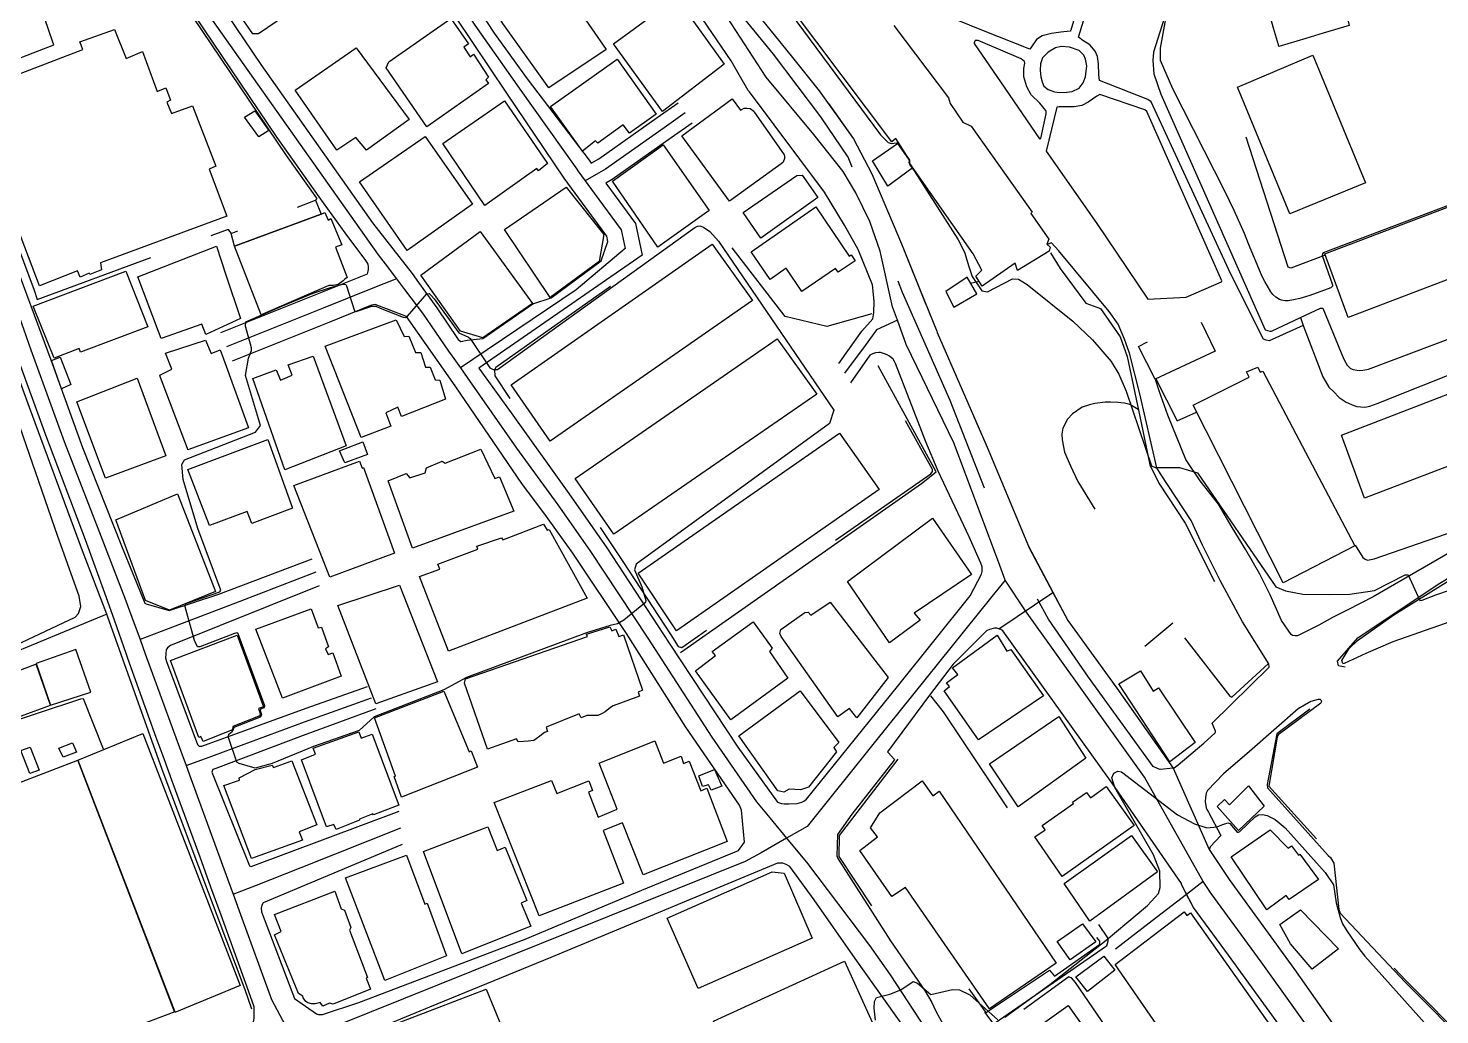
# Model space of a CAD drawing. Header units: millimetres. Extents: x 198785 to 203305, y 542885 to 545889.
# Drawn here: x 202956 to 203185.7, y 543042.4 to 543202.8 of the extents above; entities that cross this region are included whole.
import ezdxf

# ---------------------------------------------------------------- set-up
doc = ezdxf.new("R2010")
doc.units = ezdxf.units.MM
for name, pattern in [('FENCE_25K', [54.3, 28.7, -9.2, -16.4]), ('HIDDEN_BULD_25K', [28.8, 18.4, -10.4]), ('HIDDEN_IN_25K', [56.5, 36.5, -20])]:
    doc.linetypes.add(name, pattern=pattern)
for name, color, linetype in [('A0013117', 253, 'Continuous'), ('A0013118', 253, 'Continuous'), ('A0023217', 253, 'Continuous'), ('A0033324', 253, 'Continuous'), ('A0053326', 253, 'Continuous'), ('B0014111', 253, 'Continuous'), ('B0014112', 253, 'Continuous'), ('B0014113', 253, 'Continuous'), ('B0014116', 253, 'Continuous'), ('B0024120', 253, 'Continuous'), ('C0076117', 253, 'Continuous'), ('F0017111', 253, 'Continuous'), ('F0017114', 253, 'Continuous'), ('F0047224', 253, 'Continuous'), ('F0047225', 253, 'Continuous')]:
    doc.layers.add(name, color=color, linetype=linetype)

msp = doc.modelspace()

# ---------------------------------------------------------------- linework, layer by layer
at = {"layer": 'A0013117'}
for points in [[(203019.79, 543220.39), (203031.81, 543202.02), (203037.18, 543194.58), (203047.29, 543181.36), (203047.64, 543180.9), (203048.86, 543181.6), (203058.35, 543188.29), (203061.79, 543190.71)], [(202987.33, 543153.33), (203003.06, 543159.63), (203011.22, 543162.9), (203011.31, 543163.31), (203011.38, 543163.59), (203011.38, 543164.04), (203011.33, 543164.45), (203011.18, 543164.73), (203010.95, 543165.03), (203007.61, 543169.58), (203003.35, 543175.4), (202996.52, 543185.07), (202978.64, 543211.63), (202975.75, 543213.04), (202975.5, 543213.11), (202975.27, 543213.19), (202974.87, 543213.21), (202974.41, 543213.21), (202964.13, 543209.56), (202952.36, 543204.71)], [(202984.36, 543211.02), (202993.88, 543196.96), (203003.82, 543182.81), (203012.03, 543171.18), (203016.3, 543165.73), (203018.49, 543162.93), (203019.53, 543161.49), (203022.5, 543157.36), (203025.95, 543152.19), (203026.4, 543151.86), (203027.44, 543152.11), (203029.97, 543152.37), (203038.12, 543158), (203041.08, 543158.98), (203049.25, 543164.98), (203050.35, 543168.14), (203050.17, 543169), (203046.23, 543174.36), (203043.24, 543178.44), (203033.91, 543192.28), (203025.58, 543204.64)], [(203087.9, 543148.3), (203091.67, 543153.54), (203093.44, 543155.58), (203093.61, 543156.54), (203093.69, 543158.41), (203093.38, 543161.08), (203091.04, 543166.82), (203088.85, 543170.82), (203085.6, 543176.16), (203073.37, 543192.51), (203073.15, 543192.69), (203071.7, 543195.25), (203070.42, 543197.51), (203064.11, 543206.76)], [(203072.39, 543207.93), (203077.38, 543201.76), (203080.38, 543198.05), (203084.74, 543192.67), (203090.33, 543184.85), (203093.3, 543179.14), (203098.13, 543167.78), (203101.16, 543160.25), (203103.86, 543153.55), (203103.94, 543153.34), (203112.06, 543134.67), (203118.77, 543118.56), (203118.89, 543118.33), (203122.75, 543111.05), (203125.16, 543106.51), (203133.16, 543095.47), (203142.34, 543082.46), (203148.18, 543069.21), (203151.44, 543064.38), (203161.95, 543049.88), (203168.9, 543039.99)], [(203064.04, 543187.41), (203060.65, 543185.02), (203051.02, 543178.23), (203050.02, 543177.65), (203054.85, 543171.09), (203055.92, 543165.9), (203029.31, 543147.55), (203034.58, 543140.26), (203044, 543127.17), (203050.19, 543118.33), (203060.32, 543102.79), (203071.49, 543085.88), (203077.95, 543076.94), (203078.61, 543076.71), (203079.02, 543076.66), (203079.78, 543076.66), (203081.15, 543076.74), (203081.91, 543076.94), (203082.21, 543077.12), (203082.64, 543077.45), (203097.45, 543095.73), (203109.28, 543110.51), (203111.12, 543114), (203111.22, 543114.48), (203111.27, 543114.84), (203111.25, 543115.22), (203111.04, 543115.8), (203109.14, 543120.11), (203104.09, 543130.8), (203102.06, 543135.53), (203097.14, 543148.3), (203096.99, 543148.61), (203096.74, 543149.01), (203096.18, 543149.51), (203095.81, 543149.72), (203095.35, 543149.89), (203094.7, 543150.07), (203094.42, 543150.07), (203093.89, 543150.04), (203093.39, 543149.87), (203092.98, 543149.64), (203089.81, 543145.13)], [(202953.04, 543166.9), (202959.69, 543148.87), (202964.85, 543134.64), (202971.19, 543118.65), (202974.99, 543109.3), (202975.2, 543109.2), (202978.95, 543108.09), (202987.03, 543110.78), (203002.23, 543116.52)], [(203016.88, 543070.03), (202994.24, 543060.56), (202994.03, 543060.18), (202993.93, 543059.7), (202993.98, 543059.09), (202999.34, 543044.98), (203002.92, 543042.48), (203003.25, 543042.4), (203003.9, 543042.4), (203009.81, 543044.36), (203036.88, 543054.67), (203055.85, 543062.6), (203071.59, 543069.08), (203072.57, 543070.44), (203072.09, 543075.63), (203071.77, 543076.43), (203063.02, 543089.12), (203053.35, 543104.38), (203044.63, 543117.43), (203040.35, 543123.41), (203036.32, 543128.79), (203025.59, 543144.49), (203023.99, 543146.84), (203022.56, 543148.86), (203017.57, 543155.93), (203012.49, 543157.89), (203011.87, 543157.77), (203004.92, 543154.99), (202989.19, 543148.69)], [(202953.47, 543023.21), (202983.65, 543035.01), (202990.76, 543038.26), (202991.55, 543038.71), (202992.22, 543039.54), (202992.56, 543040.63), (202992.79, 543041.75), (202992.79, 543043.65), (202991.64, 543046.82), (202987.39, 543058.56), (202985.74, 543063.11), (202983.97, 543068.01), (202979.59, 543079.91), (202977.94, 543084.41), (202976.82, 543087.45), (202972.22, 543100.3), (202971.93, 543101.1), (202970.04, 543106.53), (202968.5, 543110.92), (202965.3, 543119.59), (202958.86, 543136.63), (202953.21, 543152.15)], [(203003.37, 543112.14), (202979.18, 543102.41), (202978.65, 543102.03), (202978.44, 543101.7), (202978.37, 543100.39), (202978.52, 543099.8), (202983.55, 543086.33), (202983.85, 543086.05), (202984.26, 543086.05), (203001.23, 543092.24), (203011.22, 543095.74)], [(203165.68, 543032.26), (203151.31, 543052.06), (203145.61, 543059.8), (203144.51, 543061.94), (203143.7, 543063.52), (203143.7, 543063.73), (203132.4, 543080), (203114.58, 543104.82), (203114.26, 543105.04), (203113.95, 543105.16), (203113.61, 543105.22), (203113.26, 543105.22), (203112.43, 543105.04), (203111.94, 543104.79), (203106.54, 543099.4), (203102.67, 543094.35), (203095.82, 543085.14), (203095.92, 543085.02), (203096.96, 543083.9), (203096.9, 543083.78), (203090.05, 543074.96), (203087.72, 543071.69), (203087.6, 543068.23), (203087.73, 543067.76), (203096.33, 543054.39), (203101.95, 543046.17), (203103.06, 543044.37), (203103.73, 543042.91), (203105.5, 543039.67)], [(203012.55, 543092.12), (203000.75, 543087.78), (202986.52, 543082.43), (202986.06, 543082.27), (202985.91, 543081.84), (202992, 543066.57), (202992.31, 543066.47), (203016.37, 543075.45)], [(203077.92, 543067.03), (203041.07, 543051.68), (203021.33, 543043.58), (203006.51, 543037.44)], [(203100.45, 543037.65), (203090.6, 543051.53), (203083.88, 543061.03), (203079.92, 543066.47), (203079.36, 543066.8), (203078.78, 543067), (203078.47, 543067.03), (203078.2, 543067.03), (203077.92, 543067.03)]]:
    msp.add_lwpolyline(points, dxfattribs=at)
at = {"layer": 'A0013118'}
for points in [[(203163.5, 543154.49), (203157.94, 543151.98), (203157.47, 543152.08), (203157.03, 543152.28), (203151.69, 543162.82), (203138.74, 543190.87), (203138.18, 543191.23), (203130.34, 543194.36), (203130.25, 543195.28), (203130.19, 543197.04), (203129.99, 543198.22), (203129.61, 543199.13), (203128.78, 543200.12), (203127.61, 543200.84), (203126.91, 543201.39), (203131.36, 543215.98), (203134.84, 543228.12)], [(203132.36, 543226.38), (203130.69, 543220.13), (203128.86, 543213.34), (203125.66, 543202.54), (203125.54, 543202.34), (203124.05, 543202.17), (203122.54, 543201.97), (203120.98, 543201.59), (203120.06, 543200.98), (203119.25, 543199.82), (203118.99, 543199.45), (203111.21, 543202.51), (203101.14, 543206.58)], [(203110.29, 543200.84), (203110.09, 543200.82), (203109.93, 543200.44), (203109.95, 543200.34), (203114.95, 543193.11), (203120.58, 543184.87), (203120.78, 543184.89), (203121.66, 543188.92), (203121.64, 543189.36), (203121.58, 543189.48), (203120.63, 543190.63), (203119.24, 543192.02), (203118.5, 543193.31), (203118.01, 543194.92), (203118.03, 543196.29), (203118.19, 543197.18), (203118.15, 543197.44), (203117.57, 543197.84), (203110.57, 543200.82), (203110.45, 543200.84), (203110.29, 543200.84)], [(203124.11, 543199.88), (203123.2, 543199.63), (203122.01, 543198.95), (203121.06, 543198.04), (203120.72, 543197.05), (203120.7, 543195.96), (203120.78, 543194.94), (203120.98, 543194.11), (203121.29, 543193.43), (203122.01, 543192.86), (203123.04, 543192.48), (203123.87, 543192.4), (203125, 543192.46), (203125.9, 543192.56), (203127.03, 543193.06), (203127.68, 543193.93), (203128.08, 543194.94), (203128.26, 543196.73), (203128.06, 543197.78), (203127.81, 543198.45), (203127.03, 543199.19), (203125.48, 543199.75), (203124.11, 543199.88)], [(203130.38, 543192.06), (203129.88, 543191.78), (203128.51, 543190.83), (203127.48, 543190.29), (203126.21, 543190.05), (203124.78, 543190.04), (203123.77, 543190.04), (203123.37, 543190), (203121.67, 543182.84), (203129.93, 543171.06), (203138.22, 543158.78), (203144.46, 543159.11), (203150.18, 543161.58), (203150.26, 543161.76), (203138.04, 543189.3), (203137.7, 543189.56), (203130.38, 543192.06)], [(203142.34, 543082.46), (203142.47, 543082.52), (203143.12, 543083.03), (203147.34, 543086.54), (203149.14, 543088.23), (203149.22, 543088.39), (203149.24, 543088.49), (203148.65, 543089.77), (203157.92, 543098.92), (203157.89, 543099.46), (203153.61, 543106.26), (203150, 543112.99), (203147.11, 543118.75), (203145.27, 543122.77), (203140.24, 543130.37), (203139.69, 543131.34), (203136.9, 543143.35), (203135.21, 543149.96), (203134.42, 543152.28), (203133.36, 543154.67), (203131.92, 543156.78), (203123.64, 543166.68), (203122.5, 543167.94), (203121.8, 543167.67)], [(203193.62, 543121.17), (203174.87, 543110.34), (203170.74, 543108.23), (203168.28, 543106.99), (203166.05, 543105.73), (203162.55, 543103.99), (203162.18, 543103.99), (203161.76, 543104.07), (203161.52, 543104.19), (203159.97, 543106.5), (203158.12, 543110.65), (203156.42, 543114.02), (203154.13, 543118.01), (203151.95, 543121.64), (203149.7, 543125.41), (203146.72, 543129.23), (203144.38, 543132.7), (203141.46, 543139.87), (203140.12, 543143.7), (203139.43, 543145.71)], [(203170.34, 543098.9), (203169.24, 543099.14), (203169.05, 543099.9), (203172.35, 543103.68), (203180.42, 543109.04), (203185.71, 543112.55), (203193.44, 543117.2), (203198.38, 543120.22), (203205.02, 543122.84), (203205.17, 543123.02), (203204.94, 543123.85), (203204.99, 543124.04), (203205.05, 543124.14), (203205.76, 543124.44), (203205.8, 543124.04)], [(203171.94, 543118.77), (203173.17, 543116.73), (203173.58, 543116.45), (203173.93, 543116.29), (203175.06, 543116.51), (203192.46, 543122.55)], [(202968.23, 543085.56), (202965.02, 543093.73), (202964.5, 543093.7), (202950.7, 543089.13), (202950.36, 543089.02), (202950.22, 543089.08), (202950.12, 543089.27), (202959.63, 543092.7), (202957.29, 543099.38), (202947.49, 543095.63), (202940.65, 543092.85), (202937.44, 543091.97), (202936.11, 543091.88), (202935.88, 543091.83), (202935.7, 543091.86), (202935.42, 543092.05), (202933.02, 543097.63), (202932.99, 543098.13), (202933.07, 543098.36), (202933.18, 543098.59), (202933.46, 543098.75), (202933.89, 543098.86), (202934.02, 543098.88), (202934.2, 543098.77)], [(203166.34, 543093.06), (203166.5, 543093.34), (203166.36, 543093.55), (203166.28, 543093.63), (203166.08, 543093.65), (203165.94, 543093.65), (203164.74, 543093.32), (203162.69, 543092.12), (203154.75, 543085.18), (203150.52, 543081.53), (203147.91, 543078.83), (203147.7, 543078.39), (203147.58, 543077.7), (203147.54, 543077.07), (203147.7, 543076.04), (203147.81, 543075.75), (203148.05, 543075.29), (203150.1, 543071.5), (203148.34, 543069.67), (203148.22, 543069.33), (203148.18, 543069.21)]]:
    msp.add_lwpolyline(points, dxfattribs=at)
at = {"layer": 'A0023217'}
for points in [[(203097.44, 543155.35), (203096.66, 543157.53), (203094.64, 543166.59), (203092.97, 543171.41), (203090.71, 543176.07), (203088.6, 543179.54), (203083.87, 543185.54), (203076.08, 543194.86), (203069.02, 543205.71), (203064.69, 543212.98), (203057.71, 543220.52), (203049.51, 543229.55), (203048.26, 543230.92)], [(203017.4, 543224.93), (203017.1, 543222.23), (203017.13, 543221.98), (203017.26, 543220.91), (203017.69, 543219.72), (203028.69, 543203.33), (203035.92, 543193.11), (203045.26, 543179.9), (203045.44, 543179.66), (203046.65, 543178.01)], [(202977.29, 543216.46), (202979.05, 543213.98), (203012.98, 543165.99), (203014.09, 543164.51), (203015.92, 543162.09)], [(202937.49, 543202.04), (202938.82, 543198.45), (202949.66, 543169.29), (202952.99, 543160.28), (202956.45, 543150.51), (202961.86, 543135.63), (202968.24, 543119.12), (202971.75, 543110.11), (202972.88, 543107.03), (202974.2, 543103.39)], [(203062.92, 543189.06), (203059.5, 543186.65), (203049.94, 543179.92), (203048.83, 543179.27), (203046.65, 543178.01)], [(203046.65, 543178.01), (203048.13, 543176), (203052.51, 543170.04), (203053.13, 543167.02), (203045.16, 543160.26), (203028.36, 543148.95), (203026.33, 543147.57)], [(203015.92, 543162.09), (203011.84, 543160.46), (203003.99, 543157.31), (202988.26, 543151.01)], [(203015.92, 543162.09), (203017.25, 543160.33), (203020.16, 543156.47), (203024.42, 543150.31), (203024.97, 543149.51), (203026.33, 543147.57)], [(203097.44, 543155.35), (203094.05, 543153.76), (203092.18, 543151.23), (203088.85, 543146.72)], [(203114.96, 543113.06), (203113.88, 543116.03), (203106.63, 543135.4), (203098.87, 543151.4), (203097.44, 543155.35)], [(203026.33, 543147.57), (203027.42, 543146), (203035.45, 543134.53), (203042.18, 543125.29), (203047.41, 543117.88), (203056.84, 543103.59), (203067.25, 543087.5), (203074.54, 543076.99), (203076.68, 543074.4), (203079.42, 543071.08)], [(203002.8, 543114.33), (202990.42, 543109.6), (202978.8, 543105.15), (202974.2, 543103.39)], [(203114.96, 543113.06), (203112.58, 543110.1), (203093.69, 543086.6), (203082.76, 543072.98), (203082.74, 543072.96), (203079.42, 543071.08)], [(203167.29, 543036.12), (203156.63, 543050.97), (203148.53, 543062.09), (203147.19, 543064.01), (203137.65, 543081.02), (203118.28, 543108.06), (203114.96, 543113.06)], [(202974.2, 543103.39), (202975.06, 543101.07), (202980.85, 543085.22), (202981.7, 543082.88)], [(202981.7, 543082.88), (202984.83, 543084.04), (203000.99, 543090.01), (203011.89, 543093.93)], [(202981.7, 543082.88), (202982.47, 543080.79), (202988.43, 543064.48), (202989.35, 543061.97)], [(202989.35, 543061.97), (202993.13, 543063.46), (203000.41, 543066.33), (203016.63, 543072.74)], [(203079.42, 543071.08), (203075.26, 543068.72), (203072.68, 543067.26), (203006.02, 543040.47), (203004.67, 543040.05), (202999.05, 543038.29)], [(203079.42, 543071.08), (203082.32, 543067.57), (203082.64, 543067.19), (203092.91, 543053.6), (203096.28, 543048.85), (203102.97, 543038.66), (203109.77, 543028.25), (203111.87, 543025.3), (203113.52, 543022.96)], [(203147.19, 543064.01), (203144.51, 543061.94), (203139.63, 543058.18), (203132.94, 543053.04)], [(202989.35, 543061.97), (202990.34, 543059.28), (202995.62, 543044.82), (202997.8, 543040.68), (202999.05, 543038.29)]]:
    msp.add_lwpolyline(points, dxfattribs=at)
at = {"layer": 'A0033324', "linetype": 'HIDDEN_IN_25K', "flags": 128}
msp.add_lwpolyline([(203142.34, 543082.46), (203140.22, 543082.26), (203139.86, 543082.38), (203139.07, 543082.73), (203128.55, 543097.29), (203122.02, 543106.69), (203117.37, 543115.35), (203112.01, 543126.99), (203106.02, 543142.28), (203098.28, 543159.83), (203093.33, 543172.35), (203089.42, 543181.88), (203085.01, 543188.44), (203077.29, 543198.62), (203071.17, 543206.12), (203072.39, 543207.93), (203084.74, 543192.67), (203090.33, 543184.85), (203093.3, 543179.14), (203098.13, 543167.78), (203103.94, 543153.34), (203112.06, 543134.67), (203118.77, 543118.56), (203125.16, 543106.51), (203133.16, 543095.47), (203142.34, 543082.46)], dxfattribs=at)
at = {"layer": 'A0053326'}
msp.add_lwpolyline([(203165.68, 543032.26), (203151.31, 543052.06), (203145.61, 543059.8), (203143.7, 543063.52), (203143.7, 543063.73), (203132.4, 543080), (203114.58, 543104.82), (203114.26, 543105.04), (203113.95, 543105.16), (203122.75, 543111.05), (203125.16, 543106.51), (203133.16, 543095.47), (203142.34, 543082.46), (203148.18, 543069.21), (203151.44, 543064.38), (203161.95, 543049.88), (203168.9, 543039.99)], dxfattribs=at)
at = {"layer": 'B0014111'}
for points in [[(203149.79, 543233.83), (203159.15, 543236.47), (203166.98, 543209.14), (203167.04, 543208.91), (203167.72, 543206.55), (203169.12, 543206.97), (203169.99, 543207.23), (203170.97, 543203.28), (203166.74, 543202.01), (203163.89, 543201.16), (203159.53, 543199.85), (203159.44, 543200.16), (203158.67, 543202.85), (203157.5, 543206.95), (203149.79, 543233.83)], [(202993.49, 543201.92), (202992.55, 543201.9), (202987.84, 543208.75), (202987.15, 543209.2), (202986.33, 543210.26), (202985.98, 543211.33), (202985.96, 543211.98), (202986.09, 543213.38), (202986.67, 543214.54), (202987.4, 543215.38), (202988.38, 543215.94), (202989.54, 543216.26), (202991.51, 543216.44), (202998.25, 543217.98), (203003.96, 543209.79), (203003.78, 543208.98), (202993.49, 543201.92)], [(203096.85, 543203.29), (203105.76, 543191.5), (203106.05, 543190.59), (203108.11, 543187.57), (203109.44, 543186.93), (203119.39, 543172.89), (203119.17, 543172.7), (203122.1, 543168.5), (203121.76, 543167.71), (203122.31, 543167.22), (203122.14, 543166.59), (203116.98, 543163.4), (203116.64, 543164.64), (203111.27, 543160.86), (203110.21, 543162.53), (203111.21, 543163.47), (203109.77, 543166.11), (203099.47, 543180.81), (203099.49, 543181.33), (203097.17, 543184.89), (203096.54, 543184.34), (203080.21, 543206.02)], [(202946.17, 543192.23), (202964.91, 543199.39), (202964.43, 543200.65), (202970.04, 543202.65)], [(202970.04, 543202.65), (202971.92, 543197.9), (202974.6, 543199.05), (202977, 543192.54), (202978.38, 543193.12), (202979.18, 543191.14), (202978.57, 543190.8), (202979.34, 543188.94), (202982.73, 543190.22), (202986.52, 543180.42), (202985.44, 543179.92), (202988.31, 543172.27), (202967.78, 543164.65), (202967.91, 543163.55), (202966.03, 543162.8), (202965.93, 543162.98), (202964.45, 543162.35), (202964.03, 543163.35), (202957.84, 543160.91), (202947.34, 543188.55)], [(203173.64, 543177.66), (203161.29, 543172.66), (203152.78, 543193.23), (203165.08, 543198.46), (203173.64, 543177.66)], [(203070.56, 543191.37), (203071.92, 543189.5), (203072.54, 543189.83), (203072.98, 543189.82), (203073.51, 543189.79), (203074.1, 543189.37), (203074.21, 543189.11), (203078.55, 543182.97), (203079.03, 543182.25), (203079.07, 543181.98), (203079.06, 543181.66), (203078.88, 543181.07), (203078.53, 543180.79), (203070.12, 543174.73), (203062.35, 543185.31), (203070.56, 543191.37)], [(203200.27, 543166.99), (203170.79, 543155.79), (203166.98, 543166.12), (203192.29, 543175.73)], [(203084.2, 543173.79), (203089.6, 543165.74), (203089.95, 543165.97), (203090.56, 543164.98), (203087.82, 543163.13), (203087.37, 543163.77), (203081.92, 543160.02), (203079.37, 543163.81), (203076.73, 543161.98), (203073.65, 543166.45), (203084.2, 543173.79)], [(202975.46, 543154.24), (202964.51, 543150.12), (202964.3, 543150.73), (202960.22, 543149.15), (202956.82, 543157.65), (202971.89, 543163.32), (202975.46, 543154.24)], [(203220.74, 543144.46), (203173.44, 543126.39), (203169.74, 543136.64), (203203.18, 543149.56)], [(203156.1, 543147.72), (203156.48, 543146.86), (203156.92, 543147.03), (203171.9, 543118.62), (203160.23, 543112.64), (203145.56, 543141.51), (203154.71, 543146.05), (203154.24, 543146.96), (203156.1, 543147.72)], [(202986.47, 543111.19), (202978.98, 543108.19), (202975.11, 543109.76), (202970.29, 543122.86), (202980.31, 543127.07), (202986.47, 543111.19)], [(203101.16, 543106.56), (203096.16, 543102.85), (203089.34, 543112.85), (203103.14, 543123.12), (203109.49, 543113.96), (203100.2, 543107.68), (203101.16, 543106.56)], [(203086.51, 543109.45), (203095.92, 543097.24), (203090.84, 543090.67), (203089.67, 543092.19), (203087.74, 543090.82), (203078.52, 543103.88), (203078.32, 543104.36), (203078.5, 543105.02), (203082.38, 543107.79), (203082.95, 543107.82), (203083.37, 543107.37), (203086.51, 543109.45)], [(202989.23, 543088.72), (202984.49, 543086.81), (202984.12, 543087.62), (202983.76, 543087.47), (202979.15, 543099.96), (202990.01, 543104.1), (202994.3, 543092.47), (202993.49, 543092.18), (202993.73, 543091.34), (202993.67, 543090.98), (202989.28, 543089.27), (202989.23, 543088.72)], [(203113.67, 543104.08), (203115.28, 543101.49), (203115.89, 543101.76), (203121.21, 543094.25), (203110.66, 543087.09), (203105.05, 543095.04), (203105.91, 543095.76), (203105.45, 543096.35), (203107.27, 543097.7), (203106.41, 543098.77), (203113.67, 543104.08)], [(203023.64, 543095.02), (203027.78, 543085.1), (203028.09, 543085.28), (203029.11, 543082.62), (203016.75, 543077.75), (203015.56, 543081.11), (203015.77, 543081.18), (203012.36, 543090.66), (203023.64, 543095.02)], [(203082.96, 543079.39), (203081.66, 543078.92), (203079.81, 543079.04), (203078.98, 543078.54), (203078.01, 543078.77), (203071.67, 543087.73), (203081.63, 543095.07), (203087.9, 543086.65), (203087.1, 543085.84), (203087.53, 543085.13), (203082.96, 543079.39)], [(203128.1, 543084.1), (203117.11, 543076.17), (203112.42, 543083.15), (203123.74, 543090.88), (203128.1, 543084.1)], [(202964.09, 543083.78), (202974.66, 543088.1), (202990.5, 543047.13), (202979.89, 543042.74), (202964.09, 543083.78)], [(202964.09, 543083.78), (202979.85, 543042.83), (202954.63, 543033.28), (202949.87, 543045.79), (202948.22, 543050.12), (202939.08, 543074.15), (202964.09, 543083.78)], [(203101.5, 543080.4), (203103.2, 543077.99), (203104.23, 543078.73), (203123.26, 543050.73), (203112.45, 543043.3), (203098.75, 543063.08), (203096.57, 543061.61), (203091.36, 543069.1), (203094.23, 543071.27), (203093.09, 543072.78), (203094.6, 543075.19), (203101.5, 543080.4)], [(203131.41, 543079.46), (203136, 543073.14), (203124.27, 543064.85), (203119.82, 543071.31), (203121.49, 543072.46), (203121.01, 543073.15), (203126.12, 543076.72), (203125.95, 543076.96), (203128.23, 543078.51), (203128.87, 543077.65), (203131.41, 543079.46)], [(203154.57, 543079.57), (203157.16, 543076.29), (203152.93, 543072.33), (203149.51, 543076.24), (203150.7, 543077.37), (203151.47, 543076.51), (203154.57, 543079.57)], [(203139.79, 543065.62), (203128.75, 543057.6), (203124.57, 543063.68), (203135.55, 543071.5), (203139.79, 543065.62)], [(203158.1, 543072.41), (203161.04, 543069.47), (203161.57, 543069.85), (203162.71, 543068.29), (203162.96, 543068.49), (203165.96, 543064.34), (203161.2, 543061.1), (203160.72, 543061.73), (203157.56, 543059.44), (203151.77, 543068.02), (203158.1, 543072.41)], [(203011.68, 543046.52), (203005.62, 543044.07), (203005.06, 543044.26), (203003.96, 543043.76), (203003.5, 543044.37), (203002.69, 543044.13), (203002.1, 543044.14), (203001.51, 543044.29), (203001.16, 543044.53), (203000.89, 543044.9), (203000.77, 543045.11), (203000.7, 543045.39), (203000, 543045.82), (202996.07, 543055.38), (202997.16, 543055.87), (202996.11, 543058.68), (203005.9, 543062.46), (203006.95, 543059.6), (203007.46, 543059.39), (203008.51, 543056.57), (203008.28, 543056.11), (203011.23, 543048.41), (203011, 543048.32), (203011.68, 543046.52)], [(203169.21, 543053.1), (203164.95, 543049.79), (203161.4, 543053.9), (203159.7, 543057.06), (203163.05, 543059.43), (203169.21, 543053.1)], [(203144.13, 543059.1), (203144.55, 543058.51), (203145.13, 543058.95), (203159.86, 543038.19), (203141.92, 543025.43), (203139.2, 543029.24), (203144.76, 543033.34), (203132.91, 543050.53), (203144.13, 543059.1)], [(203034.26, 543037.39), (203018.96, 543031.24), (203015.22, 543040.68), (203030.53, 543046.5), (203034.26, 543037.39)]]:
    msp.add_lwpolyline(points, dxfattribs=at)
at = {"layer": 'B0014112'}
for points in [[(203058.19, 543188.85), (203053.86, 543185.77), (203052.8, 543187.11), (203048.7, 543184.13), (203048.33, 543184.54), (203046.2, 543182.84), (203040.98, 543190.13), (203051.83, 543197.83), (203058.19, 543188.85)], [(203040.52, 543180.82), (203039.07, 543179.62), (203038.76, 543180), (203030.32, 543174.01), (203023.47, 543184.07), (203033.51, 543191.03), (203040.52, 543180.82)], [(203038.07, 543158.05), (203029.97, 543152.46), (203026.34, 543153.54), (203019.89, 543162.67), (203029.53, 543169.76), (203038.07, 543158.05)], [(202999.02, 543124.79), (202992.39, 543122.28), (202991.66, 543124.22), (202985.53, 543121.95), (202981.99, 543131.07), (202994.98, 543135.92), (202999.02, 543124.79)], [(203009.91, 543132.42), (203010.36, 543131.27), (203010.55, 543131.37), (203015.61, 543117.43), (203005.07, 543113.53), (202999.23, 543128.43), (203009.91, 543132.42)], [(203137, 543098.32), (203139.08, 543095), (203139.92, 543095.55), (203145.89, 543086.66), (203141.77, 543083.51), (203133.51, 543096.21), (203137, 543098.32)], [(203030.79, 543072.9), (203032.34, 543069.1), (203033.6, 543069.59), (203037.13, 543060.92), (203036.25, 543060.51), (203037.78, 543056.77), (203026.58, 543052.24), (203020.32, 543068.92), (203030.79, 543072.9)]]:
    msp.add_lwpolyline(points, dxfattribs=at)
at = {"layer": 'B0014113'}
for points in [[(203050.08, 543199.4), (203040.71, 543193.14), (203032.95, 543203.96), (203041.64, 543210.05), (203042.12, 543210.1), (203042.61, 543209.97), (203043.05, 543209.54), (203050.08, 543199.4)], [(203069.28, 543197), (203059.21, 543189.29), (203051.23, 543200.32), (203061.52, 543207.81), (203069.28, 543197)], [(203026.87, 543199.73), (203027.9, 543198.2), (203028.49, 543198.62), (203030.93, 543194.87), (203030.45, 543194.42), (203030.89, 543193.82), (203020.87, 543186.78), (203014.26, 543196.41), (203014.71, 543197.35), (203024.79, 543204.43), (203027.63, 543200.32), (203026.87, 543199.73)], [(203017.98, 543187.99), (203011.06, 543183), (203009.32, 543185.08), (203006.23, 543183.02), (202999.47, 543192.76), (203009.38, 543199.65), (203017.98, 543187.99)], [(203028.33, 543174.21), (203017.66, 543166.69), (203009.91, 543177.87), (203020.6, 543185.23), (203028.33, 543174.21)], [(203066.83, 543173.19), (203058.47, 543167.2), (203051.11, 543177.95), (203059.34, 543183.85), (203066.83, 543173.19)], [(203084.5, 543175.32), (203075.21, 543168.71), (203072.34, 543172.85), (203081.09, 543178.9), (203081.97, 543178.91), (203084.5, 543175.32)], [(203048.94, 543164.88), (203040.97, 543159.03), (203033.51, 543170.11), (203043.56, 543176.96), (203049.69, 543169.28), (203048.94, 543164.88)], [(202989.58, 543167.36), (203003.66, 543172.61), (203004.3, 543172.84), (203004.84, 543171.63), (203005.27, 543171.88), (203007.02, 543167.58), (203006, 543167.22), (203007.91, 543162.27), (203007.53, 543162.04), (203007.28, 543161.74), (203006.46, 543161.13), (203005.62, 543160.97), (203004.95, 543160.97), (202993.89, 543156.21), (202989.58, 543167.36)], [(202990.53, 543155.62), (202984.91, 543153.02), (202984.25, 543154.67), (202977.64, 543152.39), (202977.21, 543153.52), (202973.84, 543162.37), (202986.65, 543167.36), (202988.18, 543162.73), (202990.53, 543155.62)], [(203073.85, 543158.55), (203040.93, 543135.64), (203034.6, 543144.81), (203067.32, 543167.73), (203073.85, 543158.55)], [(203015.89, 543155.39), (203017.17, 543152.7), (203017.94, 543152.72), (203019.05, 543150.08), (203019.87, 543150.08), (203020.63, 543147.7), (203021.4, 543147.7), (203022.24, 543145.66), (203022.98, 543145.61), (203023.92, 543142.49), (203016.75, 543139.68), (203016.17, 543141.19), (203014.22, 543140.29), (203015, 543138.1), (203010.19, 543136.25), (203004.31, 543151.1), (203015.89, 543155.39)], [(202984.87, 543152.08), (202985.76, 543149.93), (202987.24, 543150.52), (202987.55, 543149.65), (202991.78, 543137.99), (202991.83, 543137.85), (202982, 543134.24), (202981.92, 543134.46), (202977.55, 543146.01), (202977.41, 543146.38), (202979.35, 543147.36), (202978.33, 543149.98), (202984.87, 543152.08)], [(203084.32, 543143.32), (203051.28, 543120.52), (203044.99, 543129.58), (203077.87, 543152.3), (203084.32, 543143.32)], [(203002.37, 543149.49), (203007.76, 543134.89), (202997.79, 543130.99), (202992.55, 543145.85), (202996.34, 543147.28), (202997.07, 543145.61), (202998.97, 543146.4), (202998.29, 543148.09), (203002.37, 543149.49)], [(202978.41, 543133.3), (202968.59, 543129.67), (202963.91, 543142.06), (202973.72, 543145.92), (202978.41, 543133.3)], [(203094.47, 543127.78), (203061.49, 543104.83), (203055.26, 543114.2), (203088.02, 543136.94), (203094.47, 543127.78)], [(203029.68, 543134.35), (203031.96, 543129.59), (203032.7, 543129.88), (203035.05, 543124.26), (203018.53, 543118.28), (203014.6, 543129.23), (203017.53, 543130.39), (203018.11, 543129.71), (203020.58, 543130.49), (203020.8, 543131.35), (203023.36, 543132.41), (203023.87, 543132.06), (203029.68, 543134.35)], [(203039.85, 543122.14), (203040.48, 543121.17), (203040.76, 543121.29), (203046.94, 543110.12), (203024.38, 543101.49), (203019.7, 543113.64), (203022.98, 543114.82), (203022.64, 543115.64), (203029.18, 543118.12), (203029.02, 543118.59), (203033.03, 543119.91), (203033.22, 543119.62), (203039.85, 543122.14)], [(203022.59, 543096.53), (203012.57, 543092.94), (203006.4, 543108.93), (203016.44, 543112.26), (203022.59, 543096.53)], [(203002.07, 543108.37), (203003.17, 543105.27), (203003.72, 543105.4), (203004.86, 543102.2), (203004.38, 543101.9), (203004.79, 543100.94), (203005.56, 543101.25), (203006.94, 543097.42), (202997.36, 543093.87), (202993.03, 543105.08), (203002.07, 543108.37)], [(203050.64, 543105.47), (203050.96, 543104.83), (203051.62, 543105.07), (203052.13, 543103.91), (203052.89, 543104.16), (203055.99, 543095.15), (203055.24, 543094.83), (203055.47, 543094.18), (203051.21, 543092.59), (203050.78, 543092.36), (203049.88, 543091.64), (203049.27, 543091.29), (203048.72, 543091.05), (203048.02, 543091.06), (203047.36, 543091.04), (203046.89, 543091.01), (203046, 543090.64), (203045.67, 543091.28), (203040.31, 543089.16), (203040.53, 543088.42), (203040, 543088.26), (203039.25, 543087.65), (203038.69, 543087.23), (203038.26, 543086.97), (203037.79, 543086.89), (203037.36, 543086.84), (203036.59, 543086.83), (203035.73, 543086.74), (203035.49, 543087.24), (203030.77, 543085.54), (203027.01, 543096.29), (203027.19, 543097.01), (203047.02, 543103.87), (203046.88, 543104.26), (203050.64, 543105.47)], [(203079.64, 543097.12), (203070.35, 543090.35), (203064.57, 543098.31), (203067.83, 543100.81), (203067.31, 543101.44), (203073.97, 543106.26), (203077.06, 543101.98), (203076.63, 543101.43), (203079.64, 543097.12)], [(203009.79, 543088.4), (203010.21, 543087.37), (203011.96, 543088.02), (203016.29, 543076.46), (203012.19, 543074.87), (203012.08, 543075.02), (203009.94, 543074.18), (203009.9, 543074), (203006.14, 543072.49), (203005.76, 543073.32), (203004.55, 543072.91), (203000.49, 543083.81), (203002.77, 543084.76), (203002.4, 543085.7), (203009.79, 543088.4)], [(203057.97, 543086.9), (203059.38, 543083.27), (203062.24, 543084.41), (203062.64, 543083.21), (203063.54, 543083.58), (203065.47, 543078.8), (203066.43, 543079.23), (203069.77, 543070.54), (203056.06, 543065.14), (203052.74, 543073.58), (203049.58, 543072.35), (203052.88, 543063.78), (203039.17, 543058.46), (203031.81, 543076.87), (203041.15, 543080.47), (203042.03, 543078.32), (203047.26, 543080.41), (203047.85, 543078.81), (203047.19, 543078.58), (203048.75, 543074.52), (203051.86, 543075.82), (203048.93, 543083.29), (203057.97, 543086.9)], [(202998.92, 543083.68), (203002.98, 543073.26), (203000.09, 543072.12), (203000.62, 543070.75), (202992.35, 543067.76), (202987.84, 543079.64), (202990.41, 543080.54), (202990.32, 543080.9), (202992.94, 543082.24), (202995.71, 543082.96), (202995.9, 543082.55), (202998.92, 543083.68)], [(203017.59, 543068.29), (203020.55, 543060.36), (203020.9, 543060.48), (203024.1, 543051.96), (203014.03, 543047.94), (203007.66, 543064.61), (203017.59, 543068.29)], [(203083.6, 543054.79), (203065.01, 543046.61), (203060, 543058.05), (203077.06, 543065.6), (203079.03, 543065.38), (203083.6, 543054.79)], [(203093.38, 543041.02), (203072.17, 543031.63), (203067.5, 543041.29), (203088.84, 543051.09), (203093.38, 543041.02)], [(203131.74, 543034.7), (203116.2, 543023.82), (203109.74, 543032.81), (203125.25, 543043.87), (203131.74, 543034.7)]]:
    msp.add_lwpolyline(points, dxfattribs=at)
at = {"layer": 'B0014116', "linetype": 'HIDDEN_BULD_25K', "flags": 128}
for points in [[(202995.18, 543186.18), (202993.51, 543185.17), (202991.18, 543188.37), (202992.86, 543189.4), (202995.18, 543186.18)], [(203099.81, 543180.02), (203095.89, 543177.15), (203093.38, 543181.25), (203097.44, 543184.06), (203099.35, 543181.38), (203099.32, 543180.68), (203099.81, 543180.02)], [(203003.66, 543172.61), (202989.58, 543167.36), (202989.01, 543169.46), (203002.73, 543174.86), (203003.66, 543172.61)], [(203149.16, 543150.33), (203139.39, 543145.73), (203136.71, 543151.05), (203146.34, 543156.07), (203149.16, 543150.33)], [(202962.95, 543144.9), (202961.41, 543144.17), (202959.82, 543148.76), (202961.2, 543149.32), (202962.95, 543144.9)], [(203011.23, 543133.48), (203007.54, 543132.16), (203006.67, 543134.11), (203010.48, 543135.57), (203011.23, 543133.48)], [(202957.76, 543082.16), (202956.25, 543081.58), (202954.79, 543085.33), (202956.32, 543085.88), (202957.76, 543082.16)], [(202963.86, 543085.09), (202961.7, 543084.25), (202961, 543085.71), (202963.22, 543086.57), (202963.86, 543085.09)], [(203067.68, 543082.26), (203068.9, 543079.52), (203067.12, 543078.87), (203066.71, 543079.77), (203065.74, 543079.47), (203065.15, 543081.23), (203067.68, 543082.26)], [(203129.73, 543054.24), (203125.57, 543051.27), (203123.45, 543054.27), (203127.58, 543057.16), (203129.73, 543054.24)], [(203132.83, 543049.62), (203128.38, 543046.14), (203126.49, 543048.5), (203131.06, 543051.9), (203132.83, 543049.62)]]:
    msp.add_lwpolyline(points, dxfattribs=at)
at = {"layer": 'B0024120', "linetype": 'FENCE_25K', "flags": 128}
for points in [[(203166.34, 543093.06), (203159.39, 543087.88), (203159.27, 543087.53), (203157.9, 543079.55), (203168.49, 543067.89), (203169.29, 543063.13), (203169.6, 543059.69), (203169.82, 543059.04), (203170.14, 543058.62), (203180.24, 543047.88), (203190.48, 543037.56), (203198.43, 543030.95), (203201.93, 543029.12), (203203.38, 543029.02), (203204.13, 543029.04), (203205.06, 543029.1), (203205.84, 543029.3), (203208.82, 543031.48), (203264.66, 543072.21), (203288.21, 543094.83), (203275.87, 543116.43), (203270.41, 543126.93), (203267.4, 543133.56), (203260.79, 543150.07), (203249.58, 543184.59), (203247.1, 543188.57), (203244.07, 543191.36), (203240.57, 543193.84), (203220.73, 543204.81), (203213.68, 543209.81), (203206.59, 543214.61), (203201.59, 543218.78), (203196.94, 543223.43), (203193.01, 543229.68), (203189.86, 543235.27), (203186.43, 543242.04), (203181.47, 543251.49), (203175.91, 543258.53), (203171.62, 543262.7), (203144.68, 543284.86), (203134.69, 543290.75), (203129.69, 543292.76), (203128.02, 543293.17), (203126, 543293.49), (203122.76, 543293.74), (203116.59, 543293.17), (203114.54, 543292.73), (203109.25, 543291.94), (203104.68, 543290.2), (203091.9, 543284.19), (203079, 543278.12), (203064.59, 543272.67), (203062.61, 543272.65), (203059.48, 543271.62), (203056.61, 543267.3), (203056.48, 543263.23), (203056.56, 543261.46), (203057.27, 543256.3), (203067.89, 543230.64)], [(203167.05, 543165.94), (203161.46, 543163.78), (203161.02, 543163.96), (203151.55, 543193.35), (203150.64, 543198.48), (203150.07, 543204.02), (203148.81, 543228.84), (203145.21, 543238.55)], [(203093.27, 543156.4), (203085.98, 543154.3), (203079.2, 543155.94), (203067.12, 543171.55), (203066.65, 543171.9), (203066.36, 543171.87), (203032.08, 543147.67), (203031.89, 543147.29), (203031.92, 543146.28), (203037.59, 543137.89), (203047.68, 543123.71), (203052.78, 543116.08), (203060.58, 543104.17), (203061.76, 543102.27), (203062.3, 543102.11), (203062.39, 543102.11), (203102.88, 543130.37), (203103.14, 543130.75), (203103.14, 543131.03), (203094.1, 543147.59)], [(202985.77, 543169.12), (202988.58, 543170.15), (202988.61, 543169.98), (202989.01, 543169.46)], [(202957.45, 543158.71), (202975.98, 543165.52)], [(203109.35, 543161.39), (203110.74, 543161.69)], [(203139.5, 543145.78), (203143, 543138.99), (203146.14, 543140.36)], [(203136.64, 543140.82), (203135.29, 543141.62), (203134.42, 543141.84), (203133.79, 543141.9), (203133.34, 543141.94), (203132.15, 543141.98), (203131.27, 543141.98), (203129.57, 543141.77), (203128.72, 543141.55), (203127.54, 543141.21), (203125.96, 543140.13), (203125.15, 543139.22), (203124.36, 543137.76), (203124.2, 543136.8), (203124.24, 543135.89), (203124.63, 543133.88), (203125.64, 543131.67), (203126.8, 543129.1), (203130.23, 543123.49), (203133.32, 543117.82), (203135.45, 543114.45), (203141.15, 543107.48), (203142.29, 543106.03), (203151.52, 543094.19), (203151.89, 543094.03), (203157.86, 543099.5)], [(203142.29, 543106.03), (203137.73, 543102.27)], [(203097.51, 543083.92), (203087.99, 543071.53), (203087.91, 543068.08), (203099.03, 543051.23), (203103.29, 543045.07), (203103.43, 543045.05), (203107.95, 543048.15), (203111.77, 543042.8), (203111.93, 543042.76), (203122.22, 543049.62), (203123.03, 543048.61), (203130.31, 543053.8), (203130.37, 543054.07), (203130.37, 543054.31), (203120.22, 543068.7), (203104.94, 543091.65), (203102.89, 543094.23)], [(203137.8, 542992.4), (203154.96, 543005.79), (203154.96, 543006.13), (203154.81, 543006.58), (203134.8, 543035.37), (203126.44, 543047.61), (203125.77, 543048.38), (203125.57, 543048.4), (203125.35, 543048.52), (203108.79, 543036.49)]]:
    msp.add_lwpolyline(points, dxfattribs=at)
at = {"layer": 'C0076117'}
for points in [[(203108.8, 543162.32), (203105.33, 543160.01), (203106.62, 543157.47), (203110.39, 543159.64), (203108.8, 543162.32)], [(202963.76, 543101.75), (202957.28, 543099.47), (202959.64, 543092.72), (202966.21, 543094.84), (202963.76, 543101.75)]]:
    msp.add_lwpolyline(points, dxfattribs=at)
at = {"layer": 'F0017111'}
for points, elevation in [([(203079.98, 543205.34), (203094.69, 543185.49), (203095.93, 543184.26), (203096.41, 543184.08), (203097.38, 543184.17), (203097.56, 543184.1), (203099.41, 543181.39), (203099.41, 543180.78), (203099.55, 543180.5), (203100.18, 543179.63), (203107.27, 543168.51)], 40), ([(203068.35, 543168.18), (203087.1, 543140.69), (203086.38, 543138.55), (203054.93, 543115.63), (203054.68, 543114.75), (203055.86, 543111.96), (203056.52, 543109.76), (203056.44, 543109.44), (203052.91, 543106.52), (203051.91, 543105.93), (203050.69, 543105.66), (203046.85, 543104.47), (203027.33, 543097.22), (203023.65, 543095.21), (203012.32, 543090.8), (203009.85, 543088.58), (203002.42, 543085.98), (202995.7, 543083.24), (202992.96, 543082.46), (202990.32, 543083.24), (202989.98, 543083.44), (202988.62, 543087.45), (202988.58, 543087.69), (202988.63, 543087.99), (202989.2, 543088.41), (202989.33, 543088.65), (202989.52, 543089.12), (202993.83, 543090.81), (202994.03, 543091.08), (202993.82, 543091.84), (202993.86, 543092.1), (202994.44, 543092.35), (202994.5, 543092.63), (202990.19, 543104.33), (202989.95, 543104.46), (202989.56, 543104.4), (202983.91, 543102.21), (202983.58, 543102.22), (202983.07, 543103.21), (202981.57, 543108.72), (202981.6, 543109.05), (202981.73, 543109.25), (202987.19, 543111.16), (202987.34, 543111.45), (202983.6, 543121.45), (202981.21, 543129.43), (202981.01, 543131.85), (202981.45, 543132.63), (202992.98, 543137.12), (202993.82, 543138.2), (202991.36, 543146.32), (202991.85, 543149.17), (202992.34, 543150.43), (202992.36, 543150.82), (202991.35, 543154.38), (202991.42, 543155.1), (202997.39, 543157.67), (203002.4, 543159.73), (203005.2, 543160.68), (203007.22, 543161.19), (203007.45, 543161.18), (203007.68, 543161.17), (203007.82, 543160.95), (203009.08, 543156.89), (203009.35, 543156.73), (203011.94, 543157.64), (203012.58, 543157.63), (203013.26, 543157.32), (203017.01, 543155.86), (203017.43, 543155.79), (203017.72, 543155.97), (203020.88, 543159.61), (203021.25, 543159.71), (203021.61, 543159.32), (203022.06, 543158.79), (203026.09, 543153.31), (203027.67, 543152.58), (203027.91, 543152.36), (203031.13, 543147.57), (203031.66, 543147.3), (203032.35, 543147.3), (203064.48, 543170.41), (203064.93, 543170.64), (203065.3, 543170.67), (203065.89, 543170.47), (203066.92, 543169.77), (203068.35, 543168.18)], 40), ([(203107.27, 543168.51), (203108.36, 543166.39), (203109.1, 543164.08), (203109.59, 543162.45), (203111.17, 543160.14), (203112.1, 543159.94), (203116.19, 543162.08), (203117.18, 543162.02), (203118.59, 543161.16), (203126.02, 543155.16), (203129.19, 543152.15), (203132.22, 543148.62), (203133.48, 543146.57), (203134.67, 543143.79), (203138.79, 543131.67), (203139.42, 543131.36), (203143.33, 543131.37), (203146.29, 543130.52), (203159.05, 543111.97), (203160.61, 543111.29), (203163.43, 543110.75), (203167.7, 543110.7), (203171.06, 543110.75), (203175.1, 543111.38), (203180.1, 543113.91), (203180.54, 543113.92), (203182.48, 543109.73), (203182.87, 543109.81), (203185.06, 543110.68), (203187.27, 543111.43)], 40), ([(202946.24, 543098.85), (202963.62, 543107.01), (202964.21, 543107.64), (202964.57, 543108.78), (202964.31, 543110.47), (202960.84, 543120.14), (202953.13, 543142.46)], 30), ([(203114.91, 543041.96), (203122.25, 543047.26), (203131.41, 543054.46), (203138.15, 543060.14), (203139.93, 543062.08), (203140.22, 543063.04), (203140.18, 543065.73), (203139.12, 543068.37), (203132.85, 543079.31), (203132.37, 543080.91), (203132.65, 543081.67), (203133.33, 543081.96), (203133.93, 543081.85), (203143.03, 543074.9), (203145.8, 543073.39), (203147.81, 543072.78), (203149.49, 543072.91), (203150.27, 543073.24), (203151.22, 543073.55), (203151.52, 543073.48), (203152.73, 543072.05), (203152.94, 543072.04), (203153.17, 543072.17), (203155.67, 543074.54), (203156.21, 543074.9), (203156.85, 543074.93), (203157.62, 543074.78), (203158.95, 543074.14), (203160.53, 543072.76), (203167.05, 543065.49), (203168.4, 543063.47), (203168.86, 543060.57), (203169.52, 543058.18), (203169.87, 543057.12), (203170.56, 543056), (203172.68, 543052.93), (203173.53, 543051.88), (203184.61, 543039.44)], 30), ([(203093.86, 543041.46), (203093.67, 543043.45), (203093.73, 543044.52), (203094.07, 543045.18), (203096.2, 543045.71), (203097.99, 543046.41), (203099.99, 543047.78), (203100.74, 543047.47), (203102.89, 543045.65), (203106.41, 543046.47), (203107.54, 543046.39), (203109.26, 543045.57), (203113.79, 543041.55)], 30)]:
    msp.add_lwpolyline(points, dxfattribs=dict(at, elevation=elevation))
at = {"layer": 'F0017114', "elevation": 50}
msp.add_lwpolyline([(203191.55, 543175.7), (203166.75, 543166.29), (203166.63, 543166.11), (203166.58, 543165.84), (203168.21, 543161.25), (203168.23, 543161.07), (203168.23, 543160.88), (203167.99, 543160.59), (203164.56, 543159.35), (203162.96, 543158.89), (203161.88, 543158.63), (203161.04, 543158.49), (203160.53, 543158.47), (203159.98, 543158.58), (203159.63, 543158.72), (203159.04, 543159.11), (203158.57, 543159.54), (203158.2, 543159.98), (203157.24, 543161.63), (203156.8, 543162.44), (203154.58, 543167.78), (203153.91, 543169.44), (203152.24, 543173.16), (203150.75, 543176.31), (203142.25, 543193), (203140.28, 543197.59), (203140.28, 543199.61), (203143.3, 543216.3)], dxfattribs=at)
at = {"layer": 'F0047224'}
for points in [[(203140.62, 543235.16), (203144.29, 543217.67), (203144.31, 543215.86), (203144.08, 543214.57), (203139.13, 543198.95), (203139.01, 543197.6), (203139.17, 543195.4), (203140.34, 543192.12), (203157.32, 543153.77), (203158.05, 543153.55), (203158.33, 543153.55), (203163.02, 543155.76)], [(202949.75, 543196.14), (202960.19, 543200.11), (202960.02, 543200.55), (202958.05, 543206.29), (202957.99, 543206.62), (202972.95, 543212.56), (202973.25, 543212.58), (202974.34, 543212.82), (202975.17, 543212.82), (202975.53, 543212.76), (202978.19, 543211.53), (202998, 543182.13), (203002.94, 543175.2), (203002.95, 543175.07), (203002.73, 543174.86)], [(202968.8, 543107.53), (202964.83, 543117.8), (202956.22, 543141.15), (202947.88, 543163.99), (202938.01, 543191.9), (202937.09, 543193.09), (202932.74, 543195.89)], [(202946.49, 543188.19), (202956.95, 543160.22), (202957.45, 543158.71)], [(203122.37, 543166.31), (203123.95, 543163.76), (203128.09, 543158.11), (203130.51, 543157.26), (203133.69, 543152.65), (203134.82, 543149.41), (203137.1, 543138.66), (203138.52, 543131.79), (203139.97, 543128.85), (203144.27, 543122.31), (203149.07, 543112.81)], [(203163.02, 543155.76), (203166.29, 543157.3), (203166.6, 543157.32), (203166.68, 543157.3), (203169.65, 543150.01), (203170.15, 543148.92), (203170.63, 543148.03), (203171.18, 543147.46), (203171.63, 543147.32), (203172.19, 543147.2), (203172.69, 543147.18), (203173.21, 543147.23), (203173.85, 543147.33), (203174.12, 543147.38), (203188.23, 543152.69), (203188.45, 543152.74), (203189.94, 543147.54)], [(203062.13, 543101.3), (203101.39, 543128.8), (203103.77, 543130.65), (203094.33, 543147.92)], [(203169.94, 543099.49), (203169.78, 543099.96), (203170.94, 543101.96), (203172.32, 543103.25), (203178.24, 543107.41), (203185.82, 543112.15), (203193.47, 543116.85), (203196.63, 543118.78), (203199.82, 543120.3), (203206.26, 543122.53), (203205.8, 543124.04)], [(202968.8, 543107.53), (202950.39, 543099.93), (202936.54, 543094.11), (202936.33, 543094.15), (202934.2, 543098.77)], [(202992.37, 543043.24), (202991.29, 543046.4), (202977.81, 543082.26), (202968.92, 543107.2), (202968.8, 543107.53)], [(203164.57, 543092.09), (203159.21, 543088.04), (203157.6, 543079.79), (203157.68, 543079.25), (203167.56, 543068.25), (203167.92, 543067.95), (203168.49, 543067.04), (203169.29, 543059.46), (203169.48, 543058.86), (203180.06, 543047.66), (203191.03, 543036.64), (203194.88, 543033.47), (203198.55, 543030.7), (203201.82, 543028.18), (203204.46, 543027.16), (203205.75, 543027.04), (203208.53, 543029.07)], [(203130.15, 543057.04), (203131.65, 543054.87), (203131.71, 543054.57), (203131.69, 543054.26), (203131.45, 543053.51), (203113.37, 543041.01), (203113.01, 543040.97), (203111.67, 543042.75)]]:
    msp.add_lwpolyline(points, dxfattribs=at)
at = {"layer": 'F0047225'}
for points in [[(203163.02, 543155.76), (203163.5, 543154.49)], [(203163.5, 543154.49), (203166.69, 543146.14), (203167.66, 543144.43), (203168.4, 543143.73), (203169.34, 543142.74), (203170.49, 543142), (203171.71, 543141.45), (203172.24, 543141.32), (203172.89, 543141.24), (203173.52, 543141.22), (203174.32, 543141.37), (203175.53, 543141.8), (203189.94, 543147.54)], [(203169.94, 543099.49), (203170.2, 543099.56), (203173.73, 543101.15), (203178.11, 543103.09), (203186.64, 543106.08), (203200.63, 543111.14), (203207.1, 543113.77), (203206.02, 543116.08)]]:
    msp.add_lwpolyline(points, dxfattribs=at)

doc.saveas('drawing.dxf')
